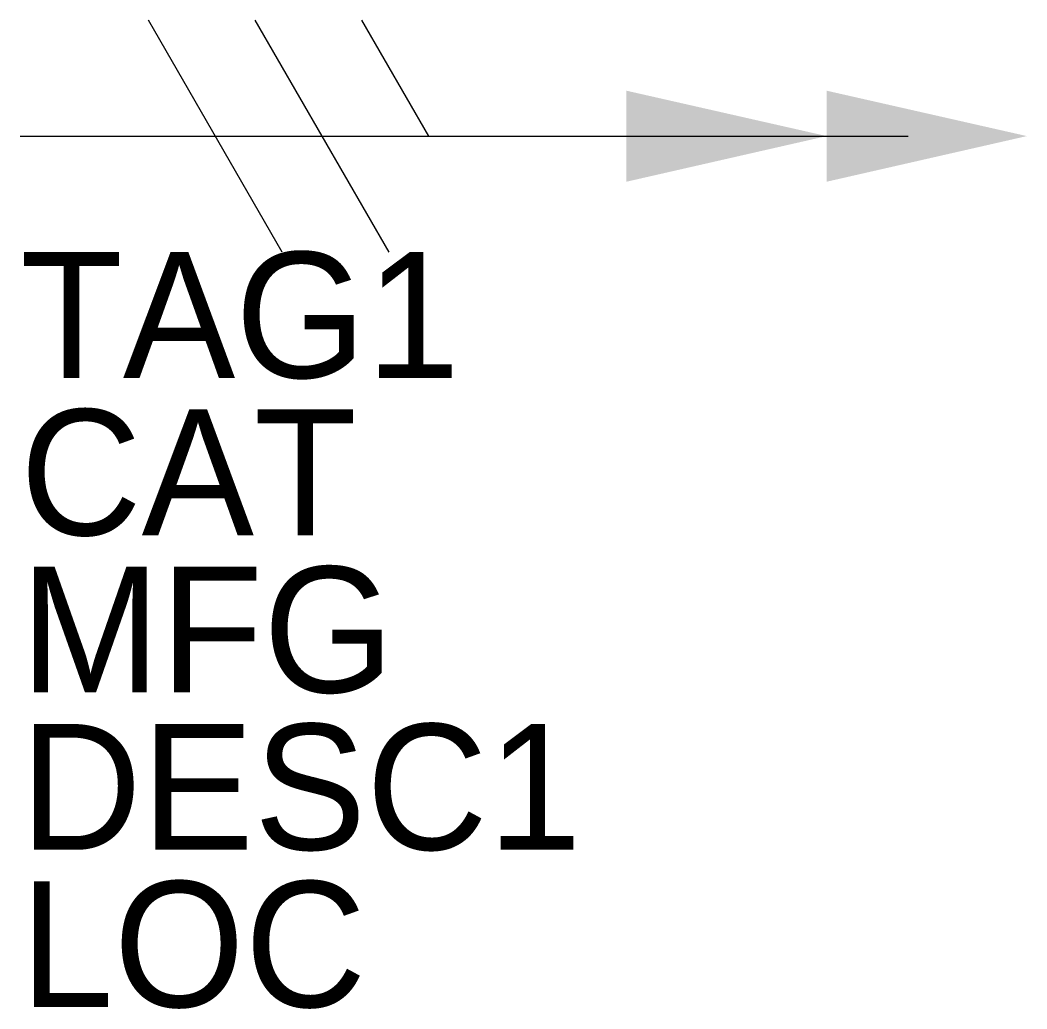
# Model space of a CAD drawing. Extents: x -0.419 to 0.009, y -0.425 to -0.005.
import ezdxf

# ---------------------------------------------------------------- set-up
doc = ezdxf.new("R2010")
doc.units = 0
doc.layers.get('0').update_dxf_attribs({"linetype": 'CONTINUOUS'})

msp = doc.modelspace()

# ---------------------------------------------------------------- linework, layer by layer
for p, q in [((-0.3077, -0.1033), (-0.3646, -0.0047)), ((-0.3077, -0.1033), (-0.3646, -0.0047)), ((-0.2623, -0.1033), (-0.3192, -0.0047)), ((-0.2623, -0.1033), (-0.3192, -0.0047)), ((-0.2454, -0.054), (-0.2739, -0.0047)), ((-0.2454, -0.054), (-0.2739, -0.0047)), ((-0.4191, -0.054), (-0.0416, -0.054))]:
    msp.add_line(p, q)
for points in [[(-0.1614, -0.0734), (-0.1614, -0.0347), (-0.0763, -0.054)], [(-0.0763, -0.0734), (-0.0763, -0.0347), (0.0088, -0.054)]]:
    msp.add_solid(points)

# ---------------------------------------------------------------- texts
for tag, p in [('TAG1', (-0.4191, -0.1568)), ('CAT', (-0.4191, -0.223675)), ('MFG', (-0.4191, -0.29055)), ('DESC1', (-0.4191, -0.357425)), ('LOC', (-0.4191, -0.4243))]:
    msp.add_attdef(tag, p, '', height=0.0535)

doc.saveas('drawing.dxf')
